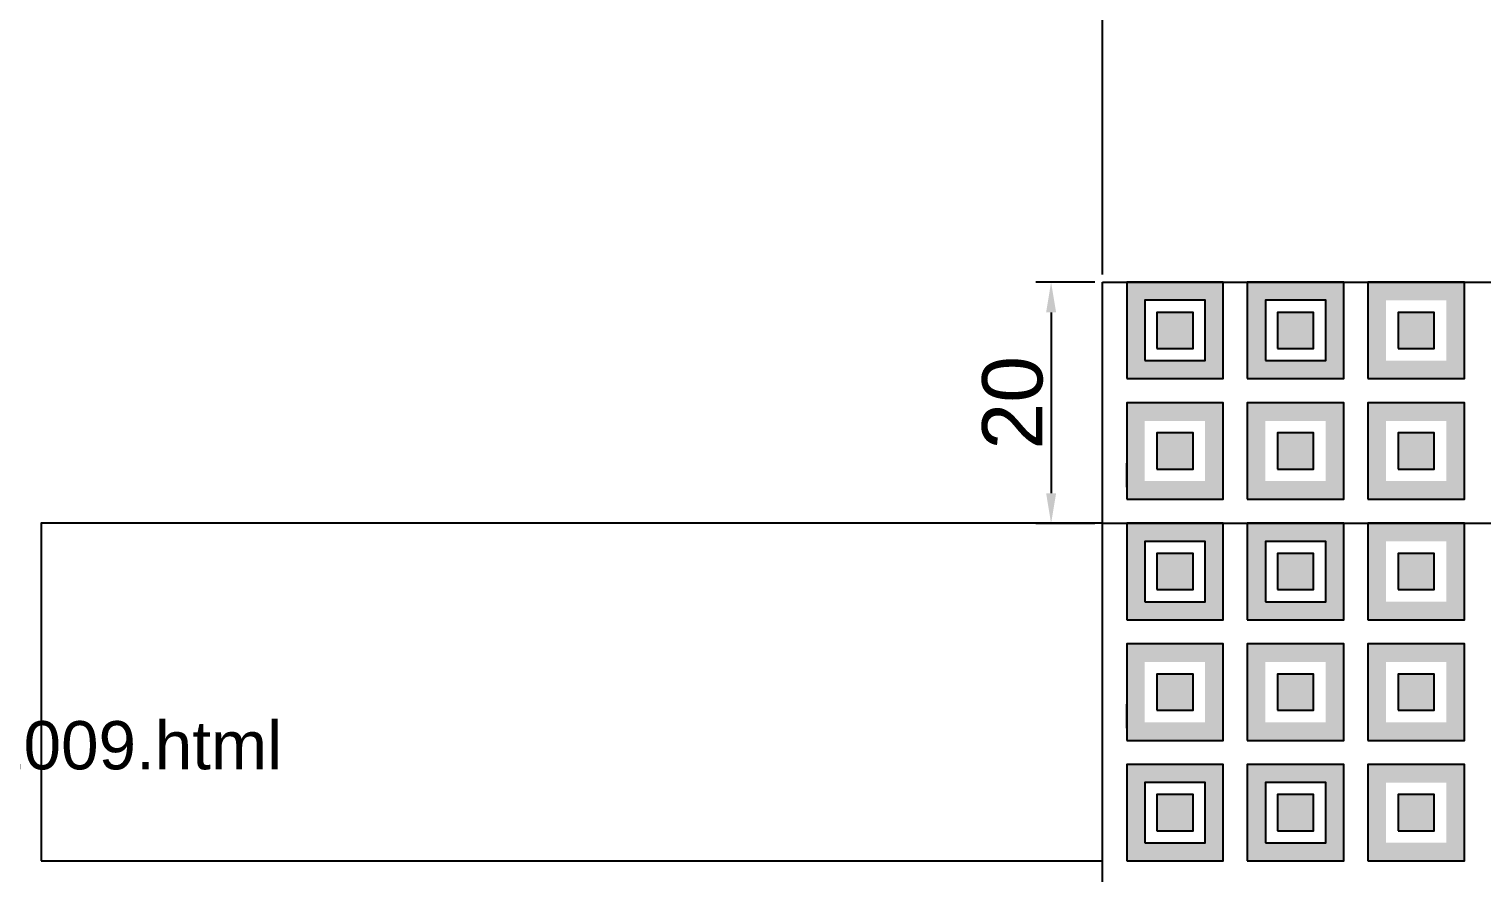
# Model space of a CAD drawing. Header units: millimetres. Extents: x -105 to 786, y -24 to 949.
# Drawn here: x 128.3 to 248.8, y 440.3 to 510.3 of the extents above; entities that cross this region are included whole.
import ezdxf

# ---------------------------------------------------------------- set-up
doc = ezdxf.new("R2010")
doc.units = ezdxf.units.MM
doc.styles.get("Standard").update_dxf_attribs({"font": 'arial.ttf'})
doc.dimstyles.new('ISO-25', dxfattribs={"dimtxt": 5, "dimasz": 2.5, "dimexe": 1.25, "dimexo": 0.625, "dimtad": 1, "dimtxsty": 'Standard', "dimcen": 2.5, "dimadec": 0, "dimazin": 0, "dimtfac": 1, "dimtmove": 0, "dimatfit": 3, "dimfxl": 1, "dimarcsym": 0})

# ---------------------------------------------------------------- blocks, each defined once
blk = doc.blocks.new('*D7')
at = {"color": 0, "lineweight": -2, "transparency": 16777216}
for p, q in [((217.3, 489.91), (217.3, 519.7)), ((399.3, 489.91), (399.3, 519.7)), ((219.8, 518.45), (396.8, 518.45))]:
    blk.add_line(p, q, dxfattribs=at)
at = {"color": 0, "transparency": 16777216}
for points in [[(219.8, 518.87), (219.8, 518.04), (217.3, 518.45)], [(396.8, 518.87), (396.8, 518.04), (399.3, 518.45)]]:
    blk.add_solid(points, dxfattribs=at)
at = {"layer": 'Defpoints', "color": 0, "transparency": 16777216}
for p in [(399.3, 518.45), (217.3, 489.28), (399.3, 489.28)]:
    blk.add_point(p, dxfattribs=at)
at = {"color": 0, "transparency": 16777216, "insert": (308.3, 521.63), "char_height": 5, "attachment_point": 5}
blk.add_mtext('182', dxfattribs=at)
blk = doc.blocks.new('*D10')
at = {"color": 0, "lineweight": -2, "transparency": 16777216}
for p, q in [((216.67, 489.28), (211.78, 489.28)), ((213.03, 486.78), (213.03, 471.78)), ((216.67, 469.28), (211.78, 469.28))]:
    blk.add_line(p, q, dxfattribs=at)
at = {"color": 0, "transparency": 16777216}
for points in [[(212.62, 486.78), (213.45, 486.78), (213.03, 489.28)], [(212.62, 471.78), (213.45, 471.78), (213.03, 469.28)]]:
    blk.add_solid(points, dxfattribs=at)
at = {"layer": 'Defpoints', "color": 0, "transparency": 16777216}
for p in [(217.3, 489.28), (213.03, 469.28), (217.3, 469.28)]:
    blk.add_point(p, dxfattribs=at)
at = {"color": 0, "transparency": 16777216, "insert": (209.85, 479.28), "char_height": 5, "attachment_point": 5, "rotation": 90}
blk.add_mtext('20', dxfattribs=at)

msp = doc.modelspace()

# ---------------------------------------------------------------- hatches: boundary and pattern name
h = msp.add_hatch(color=12)
h.dxf.hatch_style = 1
h.paths.add_polyline_path([(227.299, 489.282), (219.299, 489.282), (219.299, 481.282), (227.299, 481.282)])
h.paths.add_polyline_path([(225.799, 487.782), (225.799, 482.782), (220.799, 482.782), (220.799, 487.782)], flags=16)
h.paths.add_polyline_path([(224.799, 486.782), (224.799, 483.782), (221.799, 483.782), (221.799, 486.782)], flags=0)
h.paths.add_polyline_path([(224.799, 486.782), (221.799, 486.782), (221.799, 483.782), (224.799, 483.782)], flags=0)
h = msp.add_hatch(color=12)
h.dxf.hatch_style = 1
h.paths.add_polyline_path([(237.299, 489.282), (229.299, 489.282), (229.299, 481.282), (237.299, 481.282)])
h.paths.add_polyline_path([(235.799, 487.782), (235.799, 482.782), (230.799, 482.782), (230.799, 487.782)], flags=16)
h.paths.add_polyline_path([(234.799, 486.782), (234.799, 483.782), (231.799, 483.782), (231.799, 486.782)], flags=0)
h.paths.add_polyline_path([(234.799, 486.782), (231.799, 486.782), (231.799, 483.782), (234.799, 483.782)], flags=0)
h = msp.add_hatch(color=12)
h.dxf.hatch_style = 1
h.paths.add_polyline_path([(247.299, 489.282), (239.299, 489.282), (239.299, 481.282), (247.299, 481.282)])
h.paths.add_polyline_path([(245.799, 487.782), (245.799, 482.782), (240.799, 482.782), (240.799, 487.782)], flags=16)
h.paths.add_polyline_path([(244.799, 486.782), (244.799, 483.782), (241.799, 483.782), (241.799, 486.782)], flags=0)
h.paths.add_polyline_path([(244.799, 486.782), (241.799, 486.782), (241.799, 483.782), (244.799, 483.782)], flags=0)
h = msp.add_hatch(color=12)
h.dxf.hatch_style = 1
h.paths.add_polyline_path([(224.799, 486.782), (221.799, 486.782), (221.799, 483.782), (224.799, 483.782)])
h = msp.add_hatch(color=12)
h.dxf.hatch_style = 1
h.paths.add_polyline_path([(234.799, 486.782), (231.799, 486.782), (231.799, 483.782), (234.799, 483.782)])
h = msp.add_hatch(color=12)
h.dxf.hatch_style = 1
h.paths.add_polyline_path([(244.799, 486.782), (241.799, 486.782), (241.799, 483.782), (244.799, 483.782)])
h = msp.add_hatch(color=12)
h.dxf.hatch_style = 1
h.paths.add_polyline_path([(227.299, 479.282), (219.299, 479.282), (219.299, 471.282), (227.299, 471.282)])
h.paths.add_polyline_path([(225.799, 477.782), (225.799, 472.782), (220.799, 472.782), (220.799, 477.782)], flags=16)
h.paths.add_polyline_path([(224.799, 476.782), (224.799, 473.782), (221.799, 473.782), (221.799, 476.782)], flags=0)
h.paths.add_polyline_path([(224.799, 476.782), (221.799, 476.782), (221.799, 473.782), (224.799, 473.782)], flags=0)
h = msp.add_hatch(color=12)
h.dxf.hatch_style = 1
h.paths.add_polyline_path([(237.299, 479.282), (229.299, 479.282), (229.299, 471.282), (237.299, 471.282)])
h.paths.add_polyline_path([(235.799, 477.782), (235.799, 472.782), (230.799, 472.782), (230.799, 477.782)], flags=16)
h.paths.add_polyline_path([(234.799, 476.782), (234.799, 473.782), (231.799, 473.782), (231.799, 476.782)], flags=0)
h.paths.add_polyline_path([(234.799, 476.782), (231.799, 476.782), (231.799, 473.782), (234.799, 473.782)], flags=0)
h = msp.add_hatch(color=12)
h.dxf.hatch_style = 1
h.paths.add_polyline_path([(247.299, 479.282), (239.299, 479.282), (239.299, 471.282), (247.299, 471.282)])
h.paths.add_polyline_path([(245.799, 477.782), (245.799, 472.782), (240.799, 472.782), (240.799, 477.782)], flags=16)
h.paths.add_polyline_path([(244.799, 476.782), (244.799, 473.782), (241.799, 473.782), (241.799, 476.782)], flags=0)
h.paths.add_polyline_path([(244.799, 476.782), (241.799, 476.782), (241.799, 473.782), (244.799, 473.782)], flags=0)
h = msp.add_hatch(color=12)
h.dxf.hatch_style = 1
h.paths.add_polyline_path([(224.799, 476.782), (221.799, 476.782), (221.799, 473.782), (224.799, 473.782)])
h = msp.add_hatch(color=12)
h.dxf.hatch_style = 1
h.paths.add_polyline_path([(234.799, 476.782), (231.799, 476.782), (231.799, 473.782), (234.799, 473.782)])
h = msp.add_hatch(color=12)
h.dxf.hatch_style = 1
h.paths.add_polyline_path([(244.799, 476.782), (241.799, 476.782), (241.799, 473.782), (244.799, 473.782)])
h = msp.add_hatch(color=12)
h.dxf.hatch_style = 1
h.paths.add_polyline_path([(227.299, 469.282), (219.299, 469.282), (219.299, 461.282), (227.299, 461.282)])
h.paths.add_polyline_path([(225.799, 467.782), (225.799, 462.782), (220.799, 462.782), (220.799, 467.782)], flags=16)
h.paths.add_polyline_path([(224.799, 466.782), (224.799, 463.782), (221.799, 463.782), (221.799, 466.782)], flags=0)
h.paths.add_polyline_path([(224.799, 466.782), (221.799, 466.782), (221.799, 463.782), (224.799, 463.782)], flags=0)
h = msp.add_hatch(color=12)
h.dxf.hatch_style = 1
h.paths.add_polyline_path([(237.299, 469.282), (229.299, 469.282), (229.299, 461.282), (237.299, 461.282)])
h.paths.add_polyline_path([(235.799, 467.782), (235.799, 462.782), (230.799, 462.782), (230.799, 467.782)], flags=16)
h.paths.add_polyline_path([(234.799, 466.782), (234.799, 463.782), (231.799, 463.782), (231.799, 466.782)], flags=0)
h.paths.add_polyline_path([(234.799, 466.782), (231.799, 466.782), (231.799, 463.782), (234.799, 463.782)], flags=0)
h = msp.add_hatch(color=12)
h.dxf.hatch_style = 1
h.paths.add_polyline_path([(247.299, 469.282), (239.299, 469.282), (239.299, 461.282), (247.299, 461.282)])
h.paths.add_polyline_path([(245.799, 467.782), (245.799, 462.782), (240.799, 462.782), (240.799, 467.782)], flags=16)
h.paths.add_polyline_path([(244.799, 466.782), (244.799, 463.782), (241.799, 463.782), (241.799, 466.782)], flags=0)
h.paths.add_polyline_path([(244.799, 466.782), (241.799, 466.782), (241.799, 463.782), (244.799, 463.782)], flags=0)
h = msp.add_hatch(color=12)
h.dxf.hatch_style = 1
h.paths.add_polyline_path([(224.799, 466.782), (221.799, 466.782), (221.799, 463.782), (224.799, 463.782)])
h = msp.add_hatch(color=12)
h.dxf.hatch_style = 1
h.paths.add_polyline_path([(234.799, 466.782), (231.799, 466.782), (231.799, 463.782), (234.799, 463.782)])
h = msp.add_hatch(color=12)
h.dxf.hatch_style = 1
h.paths.add_polyline_path([(244.799, 466.782), (241.799, 466.782), (241.799, 463.782), (244.799, 463.782)])
h = msp.add_hatch(color=12)
h.dxf.hatch_style = 1
h.paths.add_polyline_path([(227.299, 459.282), (219.299, 459.282), (219.299, 451.282), (227.299, 451.282)])
h.paths.add_polyline_path([(225.799, 457.782), (225.799, 452.782), (220.799, 452.782), (220.799, 457.782)], flags=16)
h.paths.add_polyline_path([(224.799, 456.782), (224.799, 453.782), (221.799, 453.782), (221.799, 456.782)], flags=0)
h.paths.add_polyline_path([(224.799, 456.782), (221.799, 456.782), (221.799, 453.782), (224.799, 453.782)], flags=0)
h = msp.add_hatch(color=12)
h.dxf.hatch_style = 1
h.paths.add_polyline_path([(237.299, 459.282), (229.299, 459.282), (229.299, 451.282), (237.299, 451.282)])
h.paths.add_polyline_path([(235.799, 457.782), (235.799, 452.782), (230.799, 452.782), (230.799, 457.782)], flags=16)
h.paths.add_polyline_path([(234.799, 456.782), (234.799, 453.782), (231.799, 453.782), (231.799, 456.782)], flags=0)
h.paths.add_polyline_path([(234.799, 456.782), (231.799, 456.782), (231.799, 453.782), (234.799, 453.782)], flags=0)
h = msp.add_hatch(color=12)
h.dxf.hatch_style = 1
h.paths.add_polyline_path([(247.299, 459.282), (239.299, 459.282), (239.299, 451.282), (247.299, 451.282)])
h.paths.add_polyline_path([(245.799, 457.782), (245.799, 452.782), (240.799, 452.782), (240.799, 457.782)], flags=16)
h.paths.add_polyline_path([(244.799, 456.782), (244.799, 453.782), (241.799, 453.782), (241.799, 456.782)], flags=0)
h.paths.add_polyline_path([(244.799, 456.782), (241.799, 456.782), (241.799, 453.782), (244.799, 453.782)], flags=0)
h = msp.add_hatch(color=12)
h.dxf.hatch_style = 1
h.paths.add_polyline_path([(224.799, 456.782), (221.799, 456.782), (221.799, 453.782), (224.799, 453.782)])
h = msp.add_hatch(color=12)
h.dxf.hatch_style = 1
h.paths.add_polyline_path([(234.799, 456.782), (231.799, 456.782), (231.799, 453.782), (234.799, 453.782)])
h = msp.add_hatch(color=12)
h.dxf.hatch_style = 1
h.paths.add_polyline_path([(244.799, 456.782), (241.799, 456.782), (241.799, 453.782), (244.799, 453.782)])
h = msp.add_hatch(color=12)
h.dxf.hatch_style = 1
h.paths.add_polyline_path([(227.299, 449.282), (219.299, 449.282), (219.299, 441.282), (227.299, 441.282)])
h.paths.add_polyline_path([(225.799, 447.782), (225.799, 442.782), (220.799, 442.782), (220.799, 447.782)], flags=16)
h.paths.add_polyline_path([(224.799, 446.782), (224.799, 443.782), (221.799, 443.782), (221.799, 446.782)], flags=0)
h.paths.add_polyline_path([(224.799, 446.782), (221.799, 446.782), (221.799, 443.782), (224.799, 443.782)], flags=0)
h = msp.add_hatch(color=12)
h.dxf.hatch_style = 1
h.paths.add_polyline_path([(237.299, 449.282), (229.299, 449.282), (229.299, 441.282), (237.299, 441.282)])
h.paths.add_polyline_path([(235.799, 447.782), (235.799, 442.782), (230.799, 442.782), (230.799, 447.782)], flags=16)
h.paths.add_polyline_path([(234.799, 446.782), (234.799, 443.782), (231.799, 443.782), (231.799, 446.782)], flags=0)
h.paths.add_polyline_path([(234.799, 446.782), (231.799, 446.782), (231.799, 443.782), (234.799, 443.782)], flags=0)
h = msp.add_hatch(color=12)
h.dxf.hatch_style = 1
h.paths.add_polyline_path([(247.299, 449.282), (239.299, 449.282), (239.299, 441.282), (247.299, 441.282)])
h.paths.add_polyline_path([(245.799, 447.782), (245.799, 442.782), (240.799, 442.782), (240.799, 447.782)], flags=16)
h.paths.add_polyline_path([(244.799, 446.782), (244.799, 443.782), (241.799, 443.782), (241.799, 446.782)], flags=0)
h.paths.add_polyline_path([(244.799, 446.782), (241.799, 446.782), (241.799, 443.782), (244.799, 443.782)], flags=0)
h = msp.add_hatch(color=12)
h.dxf.hatch_style = 1
h.paths.add_polyline_path([(224.799, 446.782), (221.799, 446.782), (221.799, 443.782), (224.799, 443.782)])
h = msp.add_hatch(color=12)
h.dxf.hatch_style = 1
h.paths.add_polyline_path([(234.799, 446.782), (231.799, 446.782), (231.799, 443.782), (234.799, 443.782)])
h = msp.add_hatch(color=12)
h.dxf.hatch_style = 1
h.paths.add_polyline_path([(244.799, 446.782), (241.799, 446.782), (241.799, 443.782), (244.799, 443.782)])

# ---------------------------------------------------------------- linework, layer by layer
for p, q in [((217.299, 489.282), (399.299, 489.282)), ((217.299, 439.282), (217.299, 489.282)), ((219.299, 472.282), (219.299, 474.282)), ((217.299, 469.282), (399.299, 469.282)), ((219.299, 452.282), (219.299, 454.282)), ((129.299, 441.282), (217.299, 441.282))]:
    msp.add_line(p, q)
for points in [[(219.299, 481.282), (227.299, 481.282), (227.299, 489.282), (219.299, 489.282)], [(229.299, 481.282), (237.299, 481.282), (237.299, 489.282), (229.299, 489.282)], [(239.299, 481.282), (247.299, 481.282), (247.299, 489.282), (239.299, 489.282)], [(220.799, 482.782), (225.799, 482.782), (225.799, 487.782), (220.799, 487.782)], [(221.799, 483.782), (224.799, 483.782), (224.799, 486.782), (221.799, 486.782)], [(230.799, 482.782), (235.799, 482.782), (235.799, 487.782), (230.799, 487.782)], [(231.799, 483.782), (234.799, 483.782), (234.799, 486.782), (231.799, 486.782)], [(241.799, 483.782), (244.799, 483.782), (244.799, 486.782), (241.799, 486.782)], [(219.299, 471.282), (227.299, 471.282), (227.299, 479.282), (219.299, 479.282)], [(229.299, 471.282), (237.299, 471.282), (237.299, 479.282), (229.299, 479.282)], [(239.299, 471.282), (247.299, 471.282), (247.299, 479.282), (239.299, 479.282)], [(221.799, 473.782), (224.799, 473.782), (224.799, 476.782), (221.799, 476.782)], [(231.799, 473.782), (234.799, 473.782), (234.799, 476.782), (231.799, 476.782)], [(241.799, 473.782), (244.799, 473.782), (244.799, 476.782), (241.799, 476.782)], [(129.299, 441.282), (217.299, 441.282), (217.299, 469.282), (129.299, 469.282)], [(219.299, 461.282), (227.299, 461.282), (227.299, 469.282), (219.299, 469.282)], [(229.299, 461.282), (237.299, 461.282), (237.299, 469.282), (229.299, 469.282)], [(239.299, 461.282), (247.299, 461.282), (247.299, 469.282), (239.299, 469.282)], [(220.799, 462.782), (225.799, 462.782), (225.799, 467.782), (220.799, 467.782)], [(230.799, 462.782), (235.799, 462.782), (235.799, 467.782), (230.799, 467.782)], [(221.799, 463.782), (224.799, 463.782), (224.799, 466.782), (221.799, 466.782)], [(231.799, 463.782), (234.799, 463.782), (234.799, 466.782), (231.799, 466.782)], [(241.799, 463.782), (244.799, 463.782), (244.799, 466.782), (241.799, 466.782)], [(219.299, 451.282), (227.299, 451.282), (227.299, 459.282), (219.299, 459.282)], [(229.299, 451.282), (237.299, 451.282), (237.299, 459.282), (229.299, 459.282)], [(239.299, 451.282), (247.299, 451.282), (247.299, 459.282), (239.299, 459.282)], [(221.799, 453.782), (224.799, 453.782), (224.799, 456.782), (221.799, 456.782)], [(231.799, 453.782), (234.799, 453.782), (234.799, 456.782), (231.799, 456.782)], [(241.799, 453.782), (244.799, 453.782), (244.799, 456.782), (241.799, 456.782)], [(219.299, 441.282), (227.299, 441.282), (227.299, 449.282), (219.299, 449.282)], [(229.299, 441.282), (237.299, 441.282), (237.299, 449.282), (229.299, 449.282)], [(239.299, 441.282), (247.299, 441.282), (247.299, 449.282), (239.299, 449.282)], [(220.799, 442.782), (225.799, 442.782), (225.799, 447.782), (220.799, 447.782)], [(230.799, 442.782), (235.799, 442.782), (235.799, 447.782), (230.799, 447.782)], [(221.799, 443.782), (224.799, 443.782), (224.799, 446.782), (221.799, 446.782)], [(231.799, 443.782), (234.799, 443.782), (234.799, 446.782), (231.799, 446.782)], [(241.799, 443.782), (244.799, 443.782), (244.799, 446.782), (241.799, 446.782)]]:
    msp.add_lwpolyline(points, close=True)

# ---------------------------------------------------------------- texts
at = {"insert": (-6.014, 452.875), "char_height": 4, "attachment_point": 1}
msp.add_mtext_dynamic_manual_height_columns('https://free3d.com/3d-model/renaissance-colonnade-1009.html', width=148.69847, gutter_width=12.5, heights=[0], dxfattribs=at)

# ---------------------------------------------------------------- dimensions: what is measured, and where the dimension line sits
dim = msp.add_linear_dim(base=(399.299, 518.452), p1=(217.299, 489.282), p2=(399.299, 489.282), dimstyle='ISO-25')
dim.commit()
dim.dimension.update_dxf_attribs({"geometry": '*D7', "text_midpoint": (308.299, 521.63)})
dim = msp.add_linear_dim(base=(213.032, 469.282), p1=(217.299, 489.282), p2=(217.299, 469.282), angle=90, dimstyle='ISO-25')
dim.commit()
dim.dimension.update_dxf_attribs({"geometry": '*D10', "text_midpoint": (209.854, 479.282)})

doc.saveas('drawing.dxf')
